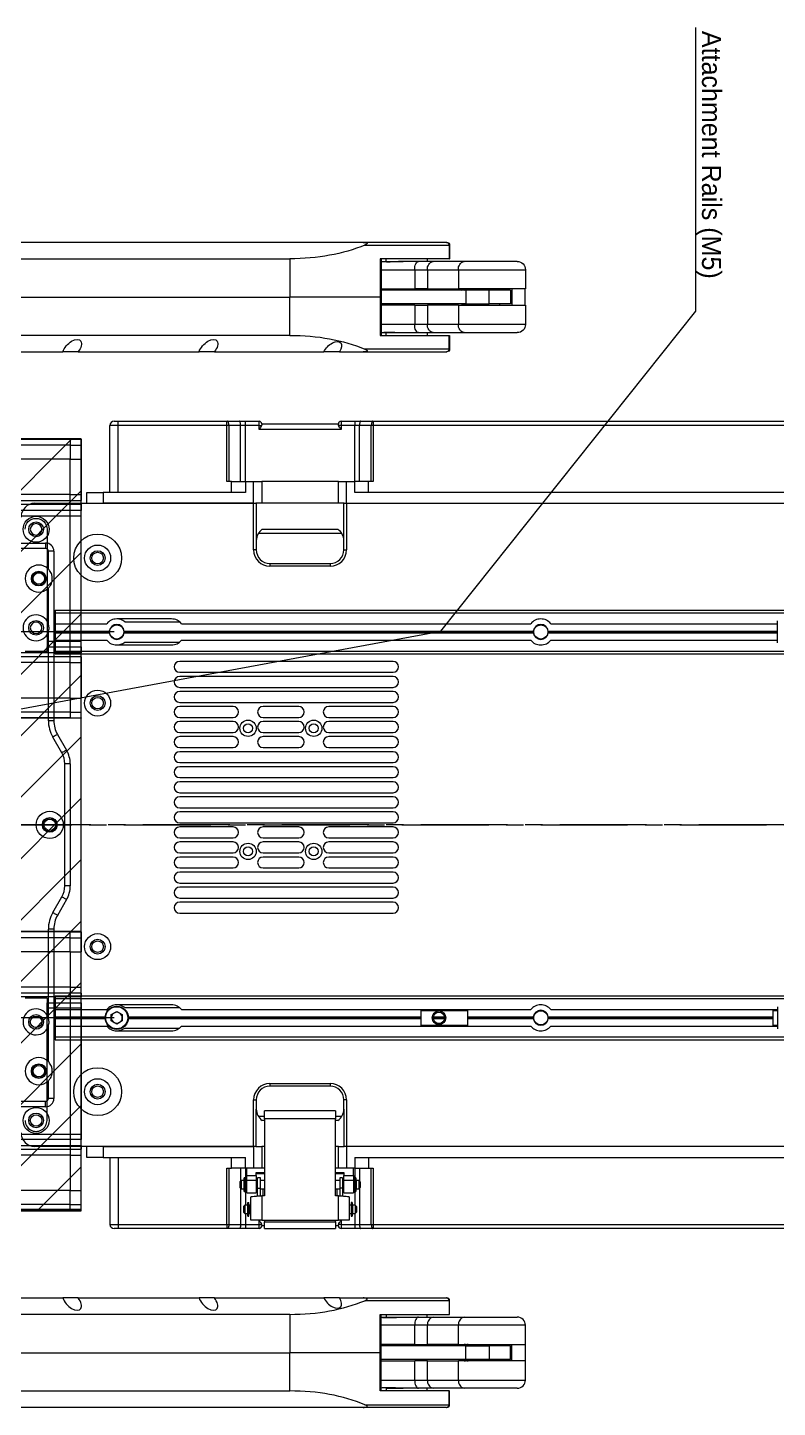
# Model space of a CAD drawing. Header units: millimetres. Extents: x 36 to 3196, y 27 to 5967.
# Drawn here: x 1161 to 1436, y 631 to 1135 of the extents above; entities that cross this region are included whole.
import ezdxf
from ezdxf import colors
from ezdxf.entities.mleader import LeaderData, LeaderLine
from ezdxf.math import Vec2, Vec3

# ---------------------------------------------------------------- set-up
doc = ezdxf.new("R2010")
doc.units = ezdxf.units.MM
doc.linetypes.add('CENTER', pattern=[50.8, 31.75, -6.35, 6.35, -6.35])
doc.layers.add('02_Center Line', color=1, linetype='CENTER')
doc.layers.add('08_Dimension.Annotation', color=2, linetype='Continuous')
doc.styles.add('Coavis T-3.2 Style', font='MS PGothic.ttf', dxfattribs={"height": 3.2})
doc.styles.add('Coavis T-7.0 Style', font='MS PGothic.ttf', dxfattribs={"height": 7})
doc.dimstyles.new('Coavis D-Style$0', dxfattribs={"dimtxt": 3.2, "dimasz": 3.2, "dimexe": 2, "dimexo": 1, "dimgap": 0.8, "dimtad": 1, "dimdec": 3, "dimzin": 1, "dimdsep": 46, "dimtxsty": 'Coavis T-3.2 Style', "dimcen": 0, "dimclrd": 253, "dimclre": 253, "dimclrt": 2, "dimadec": 1, "dimazin": 0, "dimtp": 0.1, "dimtm": 0.1, "dimtfac": 0.71, "dimtdec": 3, "dimtmove": 0, "dimatfit": 3, "dimfxl": 1, "dimlwd": -1, "dimlwe": -1, "dimarcsym": 1})

# ---------------------------------------------------------------- blocks, each defined once
blk = doc.blocks.new('A$C7d0f39f2')
at = {"color": 7, "linetype": 'Continuous', "lineweight": 25}
for p, q in [((209.1, 293.5), (206.1, 293.5)), ((206.1, 269), (206.1, 293.5)), ((207.6, 295), (209.1, 295)), ((209.1, 293.5), (209.1, 295)), ((209.1, 295), (248.87, 295)), ((209.1, 269), (209.1, 293.5)), ((248.87, 293.5), (209.1, 293.5)), ((248.87, 293.5), (248.87, 295)), ((248.87, 295), (249.04, 295)), ((248.87, 273), (248.87, 293.5)), ((249.55, 293.5), (248.87, 293.5)), ((249.04, 295), (253.38, 295)), ((249.55, 293.5), (249.55, 273)), ((253.89, 293.5), (249.55, 293.5)), ((253.38, 295), (255.6, 295)), ((253.89, 273), (253.89, 293.5)), ((255.6, 293.5), (253.89, 293.5)), ((255.6, 293.5), (255.6, 295)), ((255.6, 295), (260.6, 295)), ((255.6, 273), (255.6, 293.5)), ((260.6, 293.5), (255.6, 293.5)), ((260.6, 293.5), (260.6, 295)), ((260.6, 292), (260.6, 293.5)), ((260.6, 293.5), (261.55, 293.5)), ((261.6, 293.78), (261.55, 293.5)), ((261.6, 294), (261.6, 293.78)), ((261.6, 294), (289.6, 294)), ((289.6, 293.78), (289.6, 294)), ((289.65, 293.5), (289.6, 293.78)), ((290.6, 293.5), (289.65, 293.5)), ((290.6, 295), (290.6, 293.5)), ((290.6, 295), (295.6, 295)), ((290.6, 293.5), (290.6, 292)), ((295.6, 293.5), (290.6, 293.5)), ((295.6, 295), (295.6, 293.5)), ((295.6, 295), (297.82, 295)), ((295.6, 273), (295.6, 293.5)), ((297.31, 293.5), (295.6, 293.5)), ((297.31, 273), (297.31, 293.5)), ((301.65, 293.5), (297.31, 293.5)), ((297.82, 295), (302.16, 295)), ((301.65, 273), (301.65, 293.5)), ((302.33, 293.5), (301.65, 293.5)), ((302.16, 295), (302.33, 295)), ((302.33, 295), (452.87, 295)), ((302.33, 295), (302.33, 293.5)), ((302.33, 293.5), (302.33, 273)), ((452.87, 293.5), (302.33, 293.5)), ((290.6, 292), (260.6, 292)), ((250.6, 273), (248.87, 273)), ((250.6, 269), (250.6, 273)), ((250.6, 273), (255.6, 273)), ((255.6, 273), (255.6, 269)), ((255.6, 273), (258.6, 273)), ((258.6, 265), (258.6, 273)), ((258.6, 273), (261.6, 273)), ((261.6, 273), (261.6, 265)), ((289.6, 273), (261.6, 273)), ((289.6, 265), (289.6, 273)), ((289.6, 273), (292.6, 273)), ((292.6, 265), (292.6, 273)), ((292.6, 273), (295.6, 273)), ((295.6, 269), (295.6, 273)), ((300.6, 273), (295.6, 273)), ((300.6, 269), (300.6, 273)), ((302.33, 273), (300.6, 273)), ((197.6, 265), (197.6, 269)), ((197.6, 269), (203.6, 269)), ((203.6, 269), (203.6, 265)), ((255.6, 269), (203.6, 269)), ((459.6, 269), (295.6, 269)), ((178.6, 265), (258.6, 265)), ((258.6, 265), (203.6, 265)), ((258.6, 248), (258.6, 265)), ((258.6, 265), (259.48, 265)), ((261.6, 265), (259.48, 265)), ((259.6, 265), (259.6, 251.4)), ((289.6, 265), (261.6, 265)), ((291.72, 265), (289.6, 265)), ((291.6, 251.4), (291.6, 265)), ((291.72, 265), (292.6, 265)), ((292.6, 265), (292.6, 248)), ((292.6, 265), (462.6, 265)), ((290.87, 254), (260.33, 254)), ((261.74, 255.5), (289.46, 255.5)), ((167.6, 250.5), (182.6, 250.5)), ((182.6, 248.5), (168.47, 248.5)), ((182.6, 250.5), (182.6, 248.5)), ((183.6, 241), (183.6, 247.5)), ((185.6, 247.5), (183.6, 247.5)), ((185.6, 247.5), (185.6, 185.57)), ((259.6, 248), (258.6, 248)), ((259.6, 251.4), (259.6, 248)), ((291.6, 248), (291.6, 251.4)), ((291.6, 248), (292.6, 248)), ((264.6, 243), (264.6, 242)), ((264.6, 243), (286.6, 243)), ((286.6, 243), (286.6, 242)), ((286.6, 242), (264.6, 242)), ((183.6, 221.02), (183.6, 234)), ((186.1, 226), (186.1, 225)), ((186.1, 226), (569.1, 226)), ((186.1, 225), (569.1, 225)), ((186.1, 225), (186.1, 221)), ((228.6, 222.75), (208.6, 222.75)), ((450.1, 214), (450.1, 222)), ((183.6, 185.57), (183.6, 217.98)), ((186.1, 221), (204.92, 221)), ((186.1, 221), (186.1, 218.3)), ((186.1, 218.3), (205.87, 218.3)), ((186.1, 218.3), (186.1, 218)), ((186.1, 218), (205.85, 218)), ((186.1, 218), (186.1, 217.7)), ((186.1, 217.7), (205.87, 217.7)), ((186.1, 217.7), (186.1, 215)), ((211.33, 218.3), (360.87, 218.3)), ((211.33, 217.7), (360.87, 217.7)), ((211.35, 218), (360.85, 218)), ((211.52, 221.75), (231.52, 221.75)), ((232.28, 221), (359.92, 221)), ((366.33, 218.3), (450.1, 218.3)), ((366.33, 217.7), (450.1, 217.7)), ((366.35, 218), (450.1, 218)), ((367.28, 221), (450.1, 221)), ((186.1, 215), (186.1, 211)), ((186.1, 215), (204.92, 215)), ((208.6, 213.25), (228.6, 213.25)), ((211.52, 214.25), (231.52, 214.25)), ((232.28, 215), (359.92, 215)), ((367.28, 215), (450.1, 215)), ((186.1, 211), (186.1, 210)), ((186.1, 210), (460.1, 210)), ((309.6, 207.25), (231.6, 207.25)), ((231.6, 203.25), (309.6, 203.25)), ((309.6, 201.75), (231.6, 201.75)), ((231.6, 197.75), (309.6, 197.75)), ((309.6, 196.25), (231.6, 196.25)), ((231.6, 192.25), (309.6, 192.25)), ((251.1, 190.75), (231.6, 190.75)), ((231.6, 186.75), (251.1, 186.75)), ((275.1, 190.75), (262.1, 190.75)), ((262.1, 186.75), (275.1, 186.75)), ((309.6, 190.75), (286.1, 190.75)), ((286.1, 186.75), (309.6, 186.75)), ((185.6, 185.57), (183.6, 185.57)), ((251.1, 185.25), (231.6, 185.25)), ((275.1, 185.25), (262.1, 185.25)), ((309.6, 185.25), (286.1, 185.25)), ((188.53, 173.82), (185.21, 179.57)), ((186.94, 180.57), (190.26, 174.82)), ((231.6, 181.25), (251.1, 181.25)), ((251.1, 179.75), (231.6, 179.75)), ((262.1, 181.25), (275.1, 181.25)), ((275.1, 179.75), (262.1, 179.75)), ((286.1, 181.25), (309.6, 181.25)), ((309.6, 179.75), (286.1, 179.75)), ((231.6, 175.75), (251.1, 175.75)), ((309.6, 174.25), (231.6, 174.25)), ((262.1, 175.75), (275.1, 175.75)), ((286.1, 175.75), (309.6, 175.75)), ((189.6, 125.18), (189.6, 169.82)), ((191.6, 169.82), (189.6, 169.82)), ((191.6, 169.82), (191.6, 125.18)), ((231.6, 170.25), (309.6, 170.25)), ((309.6, 168.75), (231.6, 168.75)), ((231.6, 164.75), (309.6, 164.75)), ((309.6, 163.25), (231.6, 163.25)), ((231.6, 159.25), (309.6, 159.25)), ((309.6, 157.75), (231.6, 157.75)), ((231.6, 153.75), (309.6, 153.75)), ((309.6, 152.25), (231.6, 152.25)), ((231.6, 148.25), (309.6, 148.25)), ((251.1, 146.75), (231.6, 146.75)), ((275.1, 146.75), (262.1, 146.75)), ((309.6, 146.75), (286.1, 146.75)), ((231.6, 142.75), (251.1, 142.75)), ((251.1, 141.25), (231.6, 141.25)), ((262.1, 142.75), (275.1, 142.75)), ((275.1, 141.25), (262.1, 141.25)), ((286.1, 142.75), (309.6, 142.75)), ((309.6, 141.25), (286.1, 141.25)), ((231.6, 137.25), (251.1, 137.25)), ((262.1, 137.25), (275.1, 137.25)), ((286.1, 137.25), (309.6, 137.25)), ((251.1, 135.75), (231.6, 135.75)), ((231.6, 131.75), (251.1, 131.75)), ((275.1, 135.75), (262.1, 135.75)), ((262.1, 131.75), (275.1, 131.75)), ((309.6, 135.75), (286.1, 135.75)), ((286.1, 131.75), (309.6, 131.75)), ((309.6, 130.25), (231.6, 130.25)), ((231.6, 126.25), (309.6, 126.25)), ((185.21, 115.43), (188.53, 121.18)), ((191.6, 125.18), (189.6, 125.18)), ((309.6, 124.75), (231.6, 124.75)), ((190.26, 120.18), (186.94, 114.43)), ((231.6, 120.75), (309.6, 120.75)), ((309.6, 119.25), (231.6, 119.25)), ((231.6, 115.25), (309.6, 115.25)), ((183.6, 77.02), (183.6, 109.43)), ((185.6, 109.43), (183.6, 109.43)), ((185.6, 109.43), (185.6, 47.5)), ((186.1, 85), (186.1, 84)), ((186.1, 85), (460.1, 85)), ((186.1, 84), (186.1, 80)), ((228.6, 81.75), (208.6, 81.75)), ((211.52, 80.75), (231.52, 80.75)), ((450.1, 81), (450.1, 73)), ((186.1, 80), (204.92, 80)), ((186.1, 80), (186.1, 77.3)), ((186.1, 77.3), (204.36, 77.3)), ((186.1, 77.3), (186.1, 77)), ((186.1, 77), (204.35, 77)), ((186.1, 77), (186.1, 76.7)), ((186.1, 76.7), (204.36, 76.7)), ((186.1, 76.7), (186.1, 74)), ((206.6, 78.15), (208.6, 79.31)), ((206.6, 75.85), (206.6, 78.15)), ((208.6, 74.69), (206.6, 75.85)), ((208.6, 79.31), (210.6, 78.15)), ((210.6, 75.85), (208.6, 74.69)), ((210.6, 78.15), (210.6, 75.85)), ((212.84, 77.3), (319.89, 77.3)), ((212.84, 76.7), (319.89, 76.7)), ((212.85, 77), (319.89, 77)), ((232.28, 80), (359.92, 80)), ((319.89, 80), (319.89, 79.9)), ((319.89, 79.7), (319.89, 79.9)), ((319.89, 79.9), (336.89, 79.9)), ((319.89, 74.3), (319.89, 79.7)), ((319.89, 79.7), (336.89, 79.7)), ((324.33, 77), (328.46, 77)), ((324.35, 77.3), (328.44, 77.3)), ((324.35, 76.7), (328.44, 76.7)), ((336.89, 80), (336.89, 79.9)), ((336.89, 79.7), (336.89, 79.9)), ((336.89, 74.3), (336.89, 79.7)), ((336.89, 77.3), (360.87, 77.3)), ((336.89, 77), (360.85, 77)), ((336.89, 76.7), (360.87, 76.7)), ((366.33, 77.3), (448.6, 77.3)), ((366.33, 76.7), (448.6, 76.7)), ((366.35, 77), (448.6, 77)), ((367.28, 80), (450.1, 80)), ((448.6, 80), (448.6, 79.9)), ((448.6, 79.7), (448.6, 79.9)), ((448.6, 79.9), (450.1, 79.9)), ((448.6, 74.3), (448.6, 79.7)), ((183.6, 61), (183.6, 73.98)), ((186.1, 74), (186.1, 70)), ((186.1, 74), (204.92, 74)), ((208.6, 72.25), (228.6, 72.25)), ((211.52, 73.25), (231.52, 73.25)), ((232.28, 74), (359.92, 74)), ((319.89, 74.3), (336.89, 74.3)), ((319.89, 74.1), (319.89, 74.3)), ((319.89, 74.1), (336.89, 74.1)), ((319.89, 74.1), (319.89, 74)), ((336.89, 74.1), (336.89, 74.3)), ((336.89, 74.1), (336.89, 74)), ((367.28, 74), (450.1, 74)), ((448.6, 74.1), (448.6, 74.3)), ((448.6, 74.1), (450.1, 74.1)), ((448.6, 74.1), (448.6, 74)), ((186.1, 70), (186.1, 69)), ((186.1, 70), (569.1, 70)), ((186.1, 69), (569.1, 69)), ((183.6, 47.5), (183.6, 54)), ((264.6, 53), (286.6, 53)), ((264.6, 53), (264.6, 52)), ((286.6, 52), (264.6, 52)), ((286.6, 53), (286.6, 52)), ((168.47, 46.5), (182.6, 46.5)), ((182.6, 44.5), (182.6, 46.5)), ((185.6, 47.5), (183.6, 47.5)), ((258.6, 30), (258.6, 47)), ((258.6, 47), (259.6, 47)), ((259.6, 47), (259.6, 43.6)), ((291.6, 43.6), (291.6, 47)), ((292.6, 47), (291.6, 47)), ((292.6, 47), (292.6, 30)), ((182.6, 44.5), (167.6, 44.5)), ((259.6, 30), (259.6, 43.6)), ((260.33, 41), (262.6, 41)), ((288.6, 43.06), (262.6, 43.06)), ((262.6, 40.06), (262.6, 43.06)), ((288.6, 43.06), (288.6, 40.06)), ((288.6, 41), (290.87, 41)), ((291.6, 43.6), (291.6, 30)), ((288.6, 40.06), (262.6, 40.06)), ((262.6, 40.06), (262.6, 12)), ((288.6, 12), (288.6, 40.06)), ((258.6, 30), (178.6, 30)), ((197.6, 26), (197.6, 30)), ((203.6, 26), (197.6, 26)), ((203.6, 30), (203.6, 26)), ((203.6, 30), (258.6, 30)), ((203.6, 26), (255.6, 26)), ((206.1, 26), (206.1, 1.5)), ((209.1, 26), (209.1, 1.5)), ((250.6, 22), (250.6, 26)), ((255.6, 22), (255.6, 26)), ((259.48, 30), (258.6, 30)), ((258.6, 30), (258.6, 22)), ((259.48, 30), (261.6, 30)), ((262.6, 30), (261.6, 30)), ((261.6, 30), (261.6, 22)), ((289.6, 30), (288.6, 30)), ((289.6, 22), (289.6, 30)), ((289.6, 30), (291.72, 30)), ((292.6, 30), (291.72, 30)), ((462.6, 30), (292.6, 30)), ((292.6, 30), (292.6, 22)), ((295.6, 26), (459.6, 26)), ((295.6, 26), (295.6, 22)), ((300.6, 26), (300.6, 22)), ((248.87, 1.5), (248.87, 22)), ((248.87, 22), (250.6, 22)), ((249.55, 22), (249.55, 1.5)), ((255.6, 22), (250.6, 22)), ((258.6, 22), (255.6, 22)), ((256.1, 19.32), (256.1, 22)), ((261.6, 22), (258.6, 22)), ((259.6, 19.32), (259.6, 20.5)), ((262.6, 22), (261.6, 22)), ((289.6, 22), (288.6, 22)), ((292.6, 22), (289.6, 22)), ((291.6, 20.5), (291.6, 19.32)), ((295.6, 22), (292.6, 22)), ((295.1, 19.32), (295.1, 22)), ((295.6, 22), (300.6, 22)), ((300.6, 22), (302.33, 22)), ((301.65, 1.5), (301.65, 22)), ((302.33, 22), (302.33, 1.5)), ((254.1, 17.5), (253.6, 17)), ((253.6, 17), (253.6, 15)), ((255.1, 17.5), (254.1, 17.5)), ((254.1, 17.5), (254.1, 14.7)), ((255.1, 17.5), (255.1, 14.7)), ((255.15, 17), (255.1, 17)), ((255.55, 18.5), (255.15, 18.5)), ((255.15, 13.5), (255.15, 18.5)), ((255.55, 13.5), (255.55, 18.5)), ((255.6, 17), (255.55, 17)), ((256.1, 17.5), (255.6, 17.5)), ((255.6, 17.5), (255.6, 14.5)), ((256.1, 19.32), (259.6, 19.32)), ((256.1, 17.66), (256.1, 19.32)), ((256.1, 17.66), (259.6, 17.66)), ((256.1, 13), (256.1, 17.66)), ((262.6, 20), (259.6, 20)), ((259.6, 19.32), (259.6, 17.66)), ((259.6, 17.66), (259.6, 13)), ((260.1, 17.5), (259.6, 17.5)), ((261.1, 18.5), (260.1, 18.5)), ((260.1, 14.74), (260.1, 18.5)), ((261.1, 14.74), (261.1, 18.5)), ((262.6, 17.5), (261.1, 17.5)), ((291.6, 20), (288.6, 20)), ((290.1, 17.5), (288.6, 17.5)), ((291.1, 18.5), (290.1, 18.5)), ((290.1, 18.5), (290.1, 14.74)), ((291.1, 18.5), (291.1, 14.74)), ((291.6, 17.5), (291.1, 17.5)), ((291.6, 19.32), (295.1, 19.32)), ((291.6, 17.66), (291.6, 19.32)), ((291.6, 17.66), (295.1, 17.66)), ((291.6, 13), (291.6, 17.66)), ((295.1, 19.32), (295.1, 17.66)), ((295.1, 17.66), (295.1, 13)), ((295.6, 17.5), (295.1, 17.5)), ((295.6, 17.5), (295.6, 14.7)), ((295.65, 17), (295.6, 17)), ((296.05, 18.5), (295.65, 18.5)), ((295.65, 18.5), (295.65, 13.5)), ((296.05, 18.5), (296.05, 13.5)), ((296.1, 17), (296.05, 17)), ((297.1, 17.5), (296.1, 17.5)), ((296.1, 17.5), (296.1, 14.5)), ((297.6, 17), (297.1, 17.5)), ((297.1, 17.5), (297.1, 14.7)), ((297.6, 17), (297.6, 15.14)), ((297.6, 15.14), (297.6, 15)), ((253.6, 15), (254.1, 14.5)), ((254.1, 14.7), (254.1, 14.5)), ((254.1, 14.5), (255.1, 14.5)), ((255.1, 15), (255.15, 15)), ((255.1, 14.7), (255.1, 14.5)), ((255.15, 13.5), (255.55, 13.5)), ((255.55, 15), (255.6, 15)), ((255.6, 14.5), (256.1, 14.5)), ((256.1, 13), (259.6, 13)), ((257.6, 3), (257.6, 11.55)), ((259.6, 14.5), (260.1, 14.5)), ((260.1, 14.74), (261.1, 14.74)), ((260.1, 11.93), (260.1, 14.74)), ((261.1, 12.01), (261.1, 14.74)), ((261.1, 14.5), (262.6, 14.5)), ((261.6, 12), (261.6, 3)), ((262.6, 12), (261.6, 12)), ((288.6, 14.5), (290.1, 14.5)), ((289.6, 12), (288.6, 12)), ((289.6, 3), (289.6, 12)), ((291.1, 14.74), (290.1, 14.74)), ((290.1, 14.74), (290.1, 12)), ((291.1, 14.74), (291.1, 11.92)), ((291.1, 14.5), (291.6, 14.5)), ((291.6, 13), (295.1, 13)), ((293.6, 11.55), (293.6, 3)), ((295.1, 14.5), (295.6, 14.5)), ((295.6, 15), (295.65, 15)), ((295.6, 14.7), (295.6, 14.5)), ((295.65, 13.5), (296.05, 13.5)), ((296.05, 15), (296.1, 15)), ((296.1, 14.5), (297.1, 14.5)), ((297.1, 14.5), (297.6, 15)), ((297.1, 14.7), (297.1, 14.5)), ((255.45, 8.5), (254.95, 8)), ((254.95, 8), (254.95, 6.5)), ((254.95, 6.5), (254.95, 6)), ((254.95, 6), (255.45, 5.5)), ((256.45, 8.5), (255.45, 8.5)), ((255.45, 8.5), (255.45, 5.5)), ((255.45, 5.5), (256.45, 5.5)), ((256.45, 8.5), (256.45, 5.5)), ((256.5, 8), (256.45, 8)), ((256.45, 6), (256.5, 6)), ((256.5, 9.5), (256.9, 9.5)), ((256.5, 8.16), (256.5, 9.5)), ((256.5, 8.16), (256.9, 8.16)), ((256.5, 4.5), (256.5, 8.16)), ((256.9, 8.16), (256.9, 9.5)), ((256.9, 4.5), (256.9, 8.16)), ((256.95, 8), (256.9, 8)), ((256.9, 6), (256.95, 6)), ((257.6, 8.5), (256.95, 8.5)), ((256.95, 8.5), (256.95, 6.25)), ((256.95, 6.25), (256.95, 5.5)), ((256.95, 5.5), (257.6, 5.5)), ((294.25, 8.5), (293.6, 8.5)), ((293.6, 5.5), (294.25, 5.5)), ((294.25, 8.5), (294.25, 5.5)), ((294.3, 8), (294.25, 8)), ((294.25, 6), (294.3, 6)), ((294.7, 9.5), (294.3, 9.5)), ((294.3, 9.5), (294.3, 8.16)), ((294.7, 8.16), (294.3, 8.16)), ((294.3, 8.16), (294.3, 4.5)), ((294.7, 9.5), (294.7, 8.16)), ((294.7, 8.16), (294.7, 4.5)), ((294.75, 8), (294.7, 8)), ((294.7, 6), (294.75, 6)), ((295.75, 8.5), (294.75, 8.5)), ((294.75, 8.5), (294.75, 6.25)), ((294.75, 6.25), (294.75, 5.5)), ((294.75, 5.5), (295.75, 5.5)), ((296.25, 8), (295.75, 8.5)), ((295.75, 8.5), (295.75, 5.5)), ((295.75, 5.5), (296.25, 6)), ((296.25, 8), (296.25, 6)), ((206.1, 1.5), (209.1, 1.5)), ((209.1, 0), (207.6, 0)), ((209.1, 1.5), (209.1, 0)), ((209.1, 1.5), (248.87, 1.5)), ((248.87, 0), (209.1, 0)), ((248.87, 1.5), (249.55, 1.5)), ((248.87, 1.5), (248.87, 0)), ((249.04, 0), (248.87, 0)), ((253.38, 0), (249.04, 0)), ((249.55, 1.5), (253.89, 1.5)), ((255.6, 0), (253.38, 0)), ((253.89, 1.5), (255.6, 1.5)), ((255.6, 1.5), (255.6, 0)), ((255.6, 1.5), (260.6, 1.5)), ((260.6, 0), (255.6, 0)), ((256.5, 4.5), (256.9, 4.5)), ((261.6, 3), (257.6, 3)), ((260.6, 1.5), (260.6, 3)), ((260.6, 0), (260.6, 1.5)), ((260.6, 1.5), (261.55, 1.5)), ((261.55, 1.5), (261.6, 1.22)), ((261.6, 3), (289.6, 3)), ((261.6, 1.22), (261.6, 1)), ((262.6, 1), (261.6, 1)), ((262.6, 3), (262.6, 2.5)), ((262.6, 2.5), (288.6, 2.5)), ((262.6, 0), (262.6, 2.5)), ((262.6, 0), (288.6, 0)), ((288.6, 2.5), (288.6, 3)), ((288.6, 2.5), (288.6, 0)), ((289.6, 1), (288.6, 1)), ((293.6, 3), (289.6, 3)), ((289.6, 1.22), (289.65, 1.5)), ((289.6, 1), (289.6, 1.22)), ((290.6, 1.5), (289.65, 1.5)), ((290.6, 3), (290.6, 1.5)), ((290.6, 1.5), (295.6, 1.5)), ((290.6, 1.5), (290.6, 0)), ((295.6, 0), (290.6, 0)), ((294.3, 4.5), (294.7, 4.5)), ((295.6, 1.5), (297.31, 1.5)), ((295.6, 1.5), (295.6, 0)), ((297.82, 0), (295.6, 0)), ((297.31, 1.5), (301.65, 1.5)), ((302.16, 0), (297.82, 0)), ((301.65, 1.5), (302.33, 1.5)), ((302.33, 0), (302.16, 0)), ((302.33, 1.5), (452.87, 1.5)), ((302.33, 1.5), (302.33, 0)), ((452.87, 0), (302.33, 0))]:
    blk.add_line(p, q, dxfattribs=at)
at = {"color": 1, "linetype": 'Continuous', "lineweight": 25}
for p, q in [((186.1, 211), (460.1, 211)), ((186.1, 84), (460.1, 84)), ((448.6, 79.7), (450.1, 79.7)), ((448.6, 74.3), (450.1, 74.3)), ((262.6, 39.5), (261.74, 39.5)), ((289.46, 39.5), (288.6, 39.5)), ((253.89, 22), (253.89, 17.29)), ((255.6, 22), (255.6, 17.5)), ((259.6, 20.5), (262.6, 20.5)), ((288.6, 20.5), (291.6, 20.5)), ((295.6, 22), (295.6, 17.5)), ((297.31, 22), (297.31, 17.29)), ((253.89, 14.71), (253.89, 1.5)), ((255.6, 14.5), (255.6, 8.5)), ((262.1, 12), (262.1, 14.5)), ((289.1, 14.5), (289.1, 12)), ((295.6, 14.5), (295.6, 8.5)), ((297.31, 14.71), (297.31, 1.5)), ((255.6, 5.5), (255.6, 1.5)), ((295.6, 5.5), (295.6, 1.5))]:
    blk.add_line(p, q, dxfattribs=at)
at = {"color": 7, "linetype": 'Continuous', "lineweight": 25, "flags": 128}
for points in [[(249.55, 293.5), (249.54, 293.79), (249.52, 294.07), (249.47, 294.33), (249.4, 294.56), (249.33, 294.75), (249.24, 294.89), (249.14, 294.97), (249.04, 295)], [(253.89, 293.5), (253.88, 293.79), (253.85, 294.07), (253.8, 294.33), (253.74, 294.56), (253.66, 294.75), (253.57, 294.89), (253.48, 294.97), (253.38, 295)], [(297.82, 295), (297.72, 294.97), (297.63, 294.89), (297.54, 294.75), (297.46, 294.56), (297.4, 294.33), (297.35, 294.07), (297.32, 293.79), (297.31, 293.5)], [(302.16, 295), (302.06, 294.97), (301.96, 294.89), (301.87, 294.75), (301.8, 294.56), (301.73, 294.33), (301.68, 294.07), (301.66, 293.79), (301.65, 293.5)], [(186.94, 180.57), (186.91, 180.55), (186.81, 180.5), (186.65, 180.4), (186.43, 180.28), (186.17, 180.13), (185.87, 179.95), (185.55, 179.77), (185.21, 179.57)], [(190.26, 174.82), (190.23, 174.8), (190.13, 174.74), (189.97, 174.65), (189.75, 174.53), (189.49, 174.38), (189.19, 174.2), (188.87, 174.02), (188.53, 173.82)], [(190.26, 120.18), (190.23, 120.2), (190.13, 120.26), (189.97, 120.35), (189.75, 120.47), (189.49, 120.62), (189.19, 120.8), (188.87, 120.98), (188.53, 121.18)], [(186.94, 114.43), (186.91, 114.45), (186.81, 114.5), (186.65, 114.6), (186.43, 114.72), (186.17, 114.87), (185.87, 115.05), (185.55, 115.23), (185.21, 115.43)], [(249.55, 1.5), (249.54, 1.21), (249.52, 0.93), (249.47, 0.67), (249.4, 0.44), (249.33, 0.25), (249.24, 0.11), (249.14, 0.03), (249.04, 0)], [(253.89, 1.5), (253.88, 1.21), (253.85, 0.93), (253.8, 0.67), (253.74, 0.44), (253.66, 0.25), (253.57, 0.11), (253.48, 0.03), (253.38, 0)], [(297.31, 1.5), (297.32, 1.21), (297.35, 0.93), (297.4, 0.67), (297.46, 0.44), (297.54, 0.25), (297.63, 0.11), (297.72, 0.03), (297.82, 0)], [(301.65, 1.5), (301.66, 1.21), (301.68, 0.93), (301.73, 0.67), (301.8, 0.44), (301.87, 0.25), (301.96, 0.11), (302.06, 0.03), (302.16, 0)]]:
    blk.add_lwpolyline(points, dxfattribs=at)
at = {"color": 7, "linetype": 'Continuous', "lineweight": 25}
for centre, radius in [((179.1, 255.5), 4.75), ((179.1, 255.5), 2.7), ((201.6, 245), 8.75), ((201.6, 245), 4.75), ((201.6, 245), 2.7), ((201.6, 245), 2.1), ((180.1, 237.5), 2.7), ((180.1, 237.5), 2.52), ((180.1, 237.5), 2.1), ((179.1, 219.5), 2.7), ((208.6, 218), 2.6), ((363.6, 218), 2.6), ((201.6, 192), 4.75), ((201.6, 192), 2.7), ((201.6, 192), 2.1), ((256.6, 182.8), 3), ((256.6, 182.8), 1.65), ((280.6, 182.8), 3), ((280.6, 182.8), 1.65), ((184.1, 147.5), 4.95), ((184.1, 147.5), 2.7), ((184.1, 147.5), 2.53), ((184.1, 147.5), 2.1), ((256.6, 137.8), 3), ((256.6, 137.8), 1.65), ((280.6, 137.8), 3), ((280.6, 137.8), 1.65), ((201.6, 103), 4.75), ((201.6, 103), 2.7), ((201.6, 103), 2.1), ((208.6, 77), 4.25), ((208.6, 77), 4.05), ((179.1, 75.5), 2.7), ((326.39, 77), 2.5), ((326.39, 77), 2.07), ((363.6, 77), 2.6), ((180.1, 57.5), 2.7), ((180.1, 57.5), 2.53), ((180.1, 57.5), 2.1), ((201.6, 50), 8.75), ((201.6, 50), 4.75), ((201.6, 50), 2.7), ((201.6, 50), 2.1), ((179.1, 39.5), 4.75), ((179.1, 39.5), 2.7)]:
    blk.add_circle(centre, radius, dxfattribs=at)
for centre, radius, start, end in [((207.6, 293.5), 1.5, 90, 180), ((260.6, 294), 1, 0, 90), ((290.6, 294), 1, 90, 180), ((178.6, 260), 5, 90, 180), ((264.6, 251.4), 5, 124.9152, 180), ((286.6, 251.4), 5, 0, 55.0848), ((182.6, 247.5), 3, 0, 90), ((182.6, 247.5), 1, 0, 90), ((264.6, 248), 6, 180, 270), ((264.6, 248), 5, 180, 270), ((286.6, 248), 6, 270, 0), ((286.6, 248), 5, 270, 0), ((180.1, 237.5), 4.95, 45.0029, 314.9971), ((179.1, 219.5), 4.75, 18.6717, 341.3283), ((208.6, 218), 4.75, 90, 140.8333), ((208.6, 218), 4.75, 52.1364, 90), ((228.6, 218), 4.75, 39.1667, 90), ((363.6, 218), 4.75, 39.1667, 140.8333), ((208.6, 218), 2.75, 173.7371, 180), ((208.6, 218), 2.75, 180, 186.2629), ((208.6, 218), 2.75, 6.2629, 173.7371), ((208.6, 218), 2.75, 186.2629, 353.7371), ((208.6, 218), 2.75, 0, 6.2629), ((208.6, 218), 2.75, 353.7371, 0), ((363.6, 218), 2.75, 173.7371, 180), ((363.6, 218), 2.75, 180, 186.2629), ((363.6, 218), 2.75, 6.2629, 173.7371), ((363.6, 218), 2.75, 186.2629, 353.7371), ((363.6, 218), 2.75, 0, 6.2629), ((363.6, 218), 2.75, 353.7371, 0), ((208.6, 218), 4.75, 219.1667, 270), ((208.6, 218), 4.75, 270, 307.8636), ((228.6, 218), 4.75, 270, 320.8333), ((363.6, 218), 4.75, 219.1667, 320.8333), ((231.6, 205.25), 2, 90, 270), ((309.6, 205.25), 2, 270, 90), ((231.6, 199.75), 2, 90, 270), ((309.6, 199.75), 2, 270, 90), ((231.6, 194.25), 2, 90, 270), ((309.6, 194.25), 2, 270, 90), ((231.6, 188.75), 2, 90, 270), ((251.1, 188.75), 2, 0, 90), ((251.1, 188.75), 2, 270, 0), ((262.1, 188.75), 2, 90, 180), ((262.1, 188.75), 2, 180, 270), ((275.1, 188.75), 2, 0, 90), ((275.1, 188.75), 2, 270, 0), ((286.1, 188.75), 2, 90, 180), ((286.1, 188.75), 2, 180, 270), ((309.6, 188.75), 2, 270, 90), ((195.6, 185.57), 12, 180, 210), ((195.6, 185.57), 10, 180, 210), ((231.6, 183.25), 2, 90, 270), ((251.1, 183.25), 2, 0, 90), ((251.1, 183.25), 2, 270, 0), ((262.1, 183.25), 2, 90, 180), ((262.1, 183.25), 2, 180, 270), ((275.1, 183.25), 2, 0, 90), ((275.1, 183.25), 2, 270, 0), ((286.1, 183.25), 2, 90, 180), ((286.1, 183.25), 2, 180, 270), ((309.6, 183.25), 2, 270, 90), ((231.6, 177.75), 2, 90, 270), ((251.1, 177.75), 2, 0, 90), ((251.1, 177.75), 2, 270, 0), ((262.1, 177.75), 2, 90, 180), ((262.1, 177.75), 2, 180, 270), ((275.1, 177.75), 2, 0, 90), ((275.1, 177.75), 2, 270, 0), ((286.1, 177.75), 2, 90, 180), ((286.1, 177.75), 2, 180, 270), ((309.6, 177.75), 2, 270, 90), ((181.6, 169.82), 8, 0, 30), ((181.6, 169.82), 10, 0, 30), ((231.6, 172.25), 2, 90, 270), ((309.6, 172.25), 2, 270, 90), ((231.6, 166.75), 2, 90, 270), ((309.6, 166.75), 2, 270, 90), ((231.6, 161.25), 2, 90, 270), ((309.6, 161.25), 2, 270, 90), ((231.6, 155.75), 2, 90, 270), ((309.6, 155.75), 2, 270, 90), ((231.6, 150.25), 2, 90, 270), ((309.6, 150.25), 2, 270, 90), ((231.6, 144.75), 2, 90, 270), ((251.1, 144.75), 2, 0, 90), ((262.1, 144.75), 2, 90, 180), ((275.1, 144.75), 2, 0, 90), ((286.1, 144.75), 2, 90, 180), ((309.6, 144.75), 2, 270, 90), ((231.6, 139.25), 2, 90, 270), ((251.1, 144.75), 2, 270, 0), ((251.1, 139.25), 2, 0, 90), ((262.1, 144.75), 2, 180, 270), ((262.1, 139.25), 2, 90, 180), ((275.1, 144.75), 2, 270, 0), ((275.1, 139.25), 2, 0, 90), ((286.1, 144.75), 2, 180, 270), ((286.1, 139.25), 2, 90, 180), ((309.6, 139.25), 2, 270, 90), ((251.1, 139.25), 2, 270, 0), ((262.1, 139.25), 2, 180, 270), ((275.1, 139.25), 2, 270, 0), ((286.1, 139.25), 2, 180, 270), ((231.6, 133.75), 2, 90, 270), ((251.1, 133.75), 2, 0, 90), ((251.1, 133.75), 2, 270, 0), ((262.1, 133.75), 2, 90, 180), ((262.1, 133.75), 2, 180, 270), ((275.1, 133.75), 2, 0, 90), ((275.1, 133.75), 2, 270, 0), ((286.1, 133.75), 2, 90, 180), ((286.1, 133.75), 2, 180, 270), ((309.6, 133.75), 2, 270, 90), ((231.6, 128.25), 2, 90, 270), ((309.6, 128.25), 2, 270, 90), ((181.6, 125.18), 8, 330, 0), ((181.6, 125.18), 10, 330, 0), ((231.6, 122.75), 2, 90, 270), ((309.6, 122.75), 2, 270, 90), ((231.6, 117.25), 2, 90, 270), ((309.6, 117.25), 2, 270, 90), ((195.6, 109.43), 12, 150, 180), ((195.6, 109.43), 10, 150, 180), ((208.6, 77), 4.75, 90, 140.8333), ((208.6, 77), 4.75, 52.1364, 90), ((228.6, 77), 4.75, 39.1667, 90), ((363.6, 77), 4.75, 39.1667, 140.8333), ((179.1, 75.5), 4.75, 18.6717, 341.3283), ((208.6, 77), 2, 120, 180), ((208.6, 77), 2, 180, 240), ((208.6, 77), 2, 60, 120), ((208.6, 77), 2, 0, 60), ((208.6, 77), 2, 300, 0), ((363.6, 77), 2.75, 173.7371, 180), ((363.6, 77), 2.75, 180, 186.2629), ((363.6, 77), 2.75, 6.2629, 173.7371), ((363.6, 77), 2.75, 186.2629, 353.7371), ((363.6, 77), 2.75, 0, 6.2629), ((363.6, 77), 2.75, 353.7371, 0), ((208.6, 77), 4.75, 219.1667, 270), ((208.6, 77), 2, 240, 300), ((208.6, 77), 4.75, 270, 307.8636), ((228.6, 77), 4.75, 270, 320.8333), ((363.6, 77), 4.75, 219.1667, 320.8333), ((180.1, 57.5), 4.95, 45.0029, 314.9971), ((264.6, 47), 6, 90, 180), ((264.6, 47), 5, 90, 180), ((286.6, 47), 6, 0, 90), ((286.6, 47), 5, 0, 90), ((182.6, 47.5), 1, 270, 0), ((182.6, 47.5), 3, 270, 0), ((264.6, 43.6), 5, 180, 235.0848), ((286.6, 43.6), 5, 304.9152, 0), ((178.6, 35), 5, 180, 270), ((207.6, 1.5), 1.5, 180, 270), ((260.6, 1), 1, 270, 0), ((290.6, 1), 1, 180, 270)]:
    blk.add_arc(centre, radius, start, end, dxfattribs=at)
for points, knots in [([(261.55, 293.5), (261.49, 293.38), (261.36, 293.09), (261, 292.57), (260.73, 292.18), (260.6, 292), (260.6, 292)], [0, 0, 0, 0, 0.26006, 0.65941, 0.995398, 1, 1, 1, 1]), ([(290.6, 292), (290.6, 292), (290.47, 292.18), (290.2, 292.57), (289.84, 293.09), (289.71, 293.38), (289.65, 293.5)], [0, 0, 0, 0, 0.004593, 0.340583, 0.739944, 1, 1, 1, 1]), ([(183.6, 234), (183.87, 234.32), (184.52, 235.07), (184.99, 236.37), (185.09, 237.78), (184.84, 239.14), (184.31, 240.22), (183.76, 240.82), (183.6, 241)], [0, 0, 0, 0, 0.158807, 0.378897, 0.534781, 0.690515, 0.907956, 1, 1, 1, 1]), ([(183.6, 217.98), (183.73, 218.5), (183.97, 219.52), (183.72, 220.53), (183.6, 221.02)], [0, 0, 0, 0, 0.515819, 1, 1, 1, 1]), ([(183.6, 73.98), (183.73, 74.5), (183.97, 75.52), (183.72, 76.53), (183.6, 77.02)], [0, 0, 0, 0, 0.515819, 1, 1, 1, 1]), ([(183.6, 54), (183.87, 54.32), (184.52, 55.07), (184.99, 56.37), (185.09, 57.78), (184.84, 59.14), (184.31, 60.22), (183.76, 60.82), (183.6, 61)], [0, 0, 0, 0, 0.158807, 0.378898, 0.534782, 0.690516, 0.907956, 1, 1, 1, 1]), ([(257.6, 11.55), (257.66, 11.59), (257.78, 11.66), (258.71, 11.77), (260.03, 11.89), (261.08, 11.96), (261.6, 12)], [0, 0, 0, 0, 0.249999, 0.499998, 0.75, 1, 1, 1, 1]), ([(289.6, 12), (290.12, 11.96), (291.17, 11.89), (292.49, 11.77), (293.42, 11.66), (293.54, 11.59), (293.6, 11.55)], [0, 0, 0, 0, 0.25, 0.499999, 0.75, 1, 1, 1, 1]), ([(260.6, 3), (260.6, 3), (260.73, 2.82), (261, 2.43), (261.36, 1.91), (261.49, 1.62), (261.55, 1.5)], [0, 0, 0, 0, 0.004602, 0.34059, 0.73994, 1, 1, 1, 1]), ([(289.65, 1.5), (289.71, 1.62), (289.84, 1.91), (290.2, 2.43), (290.47, 2.82), (290.6, 3), (290.6, 3)], [0, 0, 0, 0, 0.260056, 0.659417, 0.995407, 1, 1, 1, 1])]:
    blk.add_open_spline(points, degree=3, knots=knots, dxfattribs=at)
at = {"layer": '02_Center Line'}
blk.add_line((8, 147.5), (747.2, 147.5), dxfattribs=at)
blk = doc.blocks.new('A$C3ffae23e')
at = {"color": 8, "linetype": 'Continuous', "lineweight": 25}
for p, q in [((150.87, 350), (143.87, 350)), ((143.87, 350), (143.87, 325.52)), ((150.87, 325.52), (150.87, 350)), ((150.87, 349.91), (156.87, 349.91)), ((163.87, 350), (156.87, 350)), ((156.87, 350), (156.87, 325.52)), ((163.87, 325.52), (163.87, 350)), ((140.87, 327.58), (140.87, 347)), ((156.87, 344.96), (150.87, 344.96)), ((156.37, 344.5), (151.37, 344.5)), ((151.37, 344.5), (151.37, 336.68)), ((156.37, 344.5), (156.37, 336.68)), ((166.87, 347), (166.87, 327.58)), ((151.37, 340.5), (150.87, 340.5)), ((156.87, 340.5), (156.37, 340.5)), ((151.37, 336.68), (156.37, 336.68)), ((151.37, 328.17), (151.37, 336.68)), ((156.37, 336.68), (156.37, 328.17)), ((150.87, 330.5), (151.37, 330.5)), ((156.37, 328.17), (151.37, 328.17)), ((151.37, 328.17), (151.37, 297.29)), ((156.37, 330.5), (156.87, 330.5)), ((156.37, 328.17), (156.37, 297.29)), ((140.87, 316.27), (140.87, 327.58)), ((150.87, 325.52), (143.87, 325.52)), ((143.87, 325.52), (143.87, 314.21)), ((150.87, 325.52), (150.87, 314.21)), ((163.87, 325.52), (156.87, 325.52)), ((156.87, 314.21), (156.87, 325.52)), ((163.87, 314.21), (163.87, 325.52)), ((166.87, 327.58), (166.87, 316.27)), ((133.87, 321.09), (133.87, 321.28)), ((133.87, 290.64), (133.87, 321.09)), ((139.87, 322.28), (134.87, 322.28)), ((134.87, 322.28), (134.87, 322.08)), ((134.87, 322.08), (134.87, 291.31)), ((134.87, 322.08), (139.87, 322.08)), ((139.87, 322.08), (139.87, 322.28)), ((139.87, 296.89), (139.87, 322.08)), ((172.87, 322.28), (167.87, 322.28)), ((167.87, 322.08), (167.87, 322.28)), ((172.87, 322.08), (167.87, 322.08)), ((167.87, 322.08), (167.87, 296.89)), ((172.87, 322.08), (172.87, 322.28)), ((172.87, 291.31), (172.87, 322.08)), ((173.87, 321.09), (173.87, 321.28)), ((173.87, 321.09), (173.87, 290.64)), ((140.87, 314.04), (139.87, 314.04)), ((140.87, 310.86), (140.87, 316.27)), ((150.87, 314.21), (143.87, 314.21)), ((143.87, 314.21), (143.87, 309.5)), ((150.87, 309.5), (150.87, 314.21)), ((163.87, 314.21), (156.87, 314.21)), ((156.87, 314.21), (156.87, 309.5)), ((163.87, 309.5), (163.87, 314.21)), ((166.87, 316.27), (166.87, 310.86)), ((167.87, 314.04), (166.87, 314.04)), ((140.87, 305.26), (140.87, 310.86)), ((150.87, 309.5), (143.87, 309.5)), ((143.87, 309.5), (143.87, 297.29)), ((150.87, 309.5), (150.87, 297.29)), ((163.87, 309.5), (156.87, 309.5)), ((156.87, 297.29), (156.87, 309.5)), ((163.87, 297.29), (163.87, 309.5)), ((166.87, 310.86), (166.87, 305.26)), ((140.87, 297.29), (140.87, 305.24)), ((166.87, 299.04), (166.87, 305.26)), ((139.87, 299.04), (140.87, 299.04)), ((166.69, 300.54), (166.87, 300.54)), ((166.87, 299.04), (167.87, 299.04)), ((153.87, 297.29), (139.87, 297.29)), ((153.87, 296.89), (139.87, 296.89)), ((167.87, 297.29), (153.87, 297.29)), ((153.87, 297.29), (153.87, 296.89)), ((153.87, 296.89), (153.87, 263.81)), ((167.87, 296.89), (153.87, 296.89)), ((133.87, 282.06), (133.87, 290.64)), ((173.87, 290.64), (173.87, 104.94)), ((133.87, 282.06), (133.87, 276.26)), ((133.87, 236.27), (133.87, 276.26)), ((139.87, 263.81), (139.87, 96.98)), ((139.87, 263.81), (153.87, 263.81)), ((153.87, 87.34), (153.87, 263.81)), ((167.87, 263.81), (153.87, 263.81)), ((167.87, 96.98), (167.87, 263.81)), ((133.87, 236.27), (133.87, 230.7)), ((133.87, 186.44), (133.87, 230.7)), ((0, 187.6), (0, 183.6)), ((0.08, 187.6), (0, 187.6)), ((0.08, 183.6), (0.08, 187.6)), ((0.08, 187.6), (2.23, 187.6)), ((2.23, 183.6), (2.23, 187.6)), ((2.23, 187.6), (7.36, 187.6)), ((7.36, 183.6), (7.36, 187.6)), ((20.31, 187.6), (7.36, 187.6)), ((20.31, 183.6), (20.31, 187.6)), ((22.45, 187.6), (20.31, 187.6)), ((22.45, 187.6), (22.45, 183.6)), ((22.45, 187.6), (23.86, 187.6)), ((23.86, 187.6), (23.86, 183.6)), ((26.07, 187.6), (23.86, 187.6)), ((26.07, 183.6), (26.07, 187.6)), ((26.07, 187.6), (28.02, 187.6)), ((28.02, 187.6), (28.02, 183.6)), ((28.02, 187.6), (73.98, 187.6)), ((73.98, 183.6), (73.98, 187.6)), ((73.98, 187.6), (75.93, 187.6)), ((75.93, 187.6), (75.93, 183.6)), ((78.14, 187.6), (75.93, 187.6)), ((78.14, 183.6), (78.14, 187.6)), ((78.14, 187.6), (79.55, 187.6)), ((79.55, 183.6), (79.55, 187.6)), ((81.69, 187.6), (79.55, 187.6)), ((81.69, 183.6), (81.69, 187.6)), ((94.64, 187.6), (81.69, 187.6)), ((94.64, 183.6), (94.64, 187.6)), ((99.77, 187.6), (94.64, 187.6)), ((99.77, 183.6), (99.77, 187.6)), ((101.92, 187.6), (99.77, 187.6)), ((101.92, 183.6), (101.92, 187.6)), ((102, 187.6), (101.92, 187.6)), ((102, 183.6), (102, 187.6)), ((0, 183.6), (0, 162.6)), ((0.08, 183.6), (0, 183.6)), ((0.08, 183.6), (0.08, 162.6)), ((2.23, 183.6), (0.08, 183.6)), ((2.23, 183.6), (2.23, 162.6)), ((7.36, 183.6), (2.23, 183.6)), ((7.36, 183.6), (7.36, 162.6)), ((7.36, 183.6), (20.31, 183.6)), ((20.31, 183.6), (20.31, 162.6)), ((20.31, 183.6), (22.45, 183.6)), ((22.45, 183.6), (22.45, 162.6)), ((22.45, 183.6), (23.86, 183.6)), ((23.86, 183.6), (23.86, 162.6)), ((23.86, 183.6), (26.07, 183.6)), ((26.07, 175.1), (26.07, 183.6)), ((26.07, 183.6), (28.02, 183.6)), ((28.02, 183.6), (28.02, 175.1)), ((28.02, 183.6), (73.98, 183.6)), ((73.98, 162.6), (73.98, 183.6)), ((73.98, 183.6), (75.93, 183.6)), ((75.93, 183.6), (75.93, 162.6)), ((75.93, 183.6), (78.14, 183.6)), ((78.14, 162.6), (78.14, 183.6)), ((78.14, 183.6), (79.55, 183.6)), ((79.55, 162.6), (79.55, 183.6)), ((79.55, 183.6), (81.69, 183.6)), ((81.69, 183.6), (81.69, 162.6)), ((81.69, 183.6), (94.64, 183.6)), ((94.64, 183.6), (94.64, 162.6)), ((99.77, 183.6), (94.64, 183.6)), ((99.77, 183.6), (99.77, 162.6)), ((101.92, 183.6), (99.77, 183.6)), ((101.92, 183.6), (101.92, 162.6)), ((102, 183.6), (101.92, 183.6)), ((102, 162.6), (102, 183.6)), ((133.87, 186.44), (133.87, 180.87)), ((133.87, 138.27), (133.87, 180.87)), ((24.38, 175.1), (24.38, 167.1)), ((24.38, 175.1), (26.07, 175.1)), ((28.02, 175.1), (26.07, 175.1)), ((69, 175.1), (28.02, 175.1))]:
    blk.add_line(p, q, dxfattribs=at)
at = {"color": 8, "linetype": 'Continuous', "lineweight": 25, "flags": 128}
for points in [[(140.87, 310.86), (140.93, 310.6), (141.1, 310.34), (141.38, 310.11), (141.75, 309.9), (142.2, 309.73), (142.72, 309.61), (143.28, 309.53), (143.87, 309.5)], [(163.87, 309.5), (164.46, 309.53), (165.02, 309.61), (165.54, 309.73), (165.99, 309.9), (166.36, 310.11), (166.64, 310.34), (166.81, 310.6), (166.87, 310.86)]]:
    blk.add_lwpolyline(points, dxfattribs=at)
at = {"color": 8, "linetype": 'Continuous', "lineweight": 25}
for centre in [(33, 171.1), (69, 171.1)]:
    blk.add_circle(centre, 2.1, dxfattribs=at)
for centre, radius, start, end in [((143.87, 347), 3, 90, 180), ((163.87, 347), 3, 0, 90), ((153.61, 329.03), 2.74, 180.128, 215.1929), ((153.61, 328.07), 2.74, 180.1279, 215.1934), ((154.13, 329.03), 2.74, 324.8065, 359.8725), ((154.13, 328.07), 2.74, 324.8061, 359.8726), ((143.48, 328.16), 2.67, 192.4198, 278.5114), ((164.26, 328.16), 2.67, 261.4885, 347.5804), ((134.87, 321.28), 1, 90, 180), ((134.86, 321.09), 0.994, 89.6327, 179.6266), ((172.87, 321.28), 1, 0, 90), ((172.88, 321.09), 0.994, 0.3727, 90.3676), ((143.48, 316.84), 2.67, 192.4201, 278.5114), ((164.26, 316.84), 2.67, 261.4884, 347.5801), ((69, 171.1), 4, 270, 90)]:
    blk.add_arc(centre, radius, start, end, dxfattribs=at)
for centre, major_axis, start_param, end_param in [((4.38, 188.34), (119.55, 119.55), 5.793226, 6.065745), ((303.36, 188.34), (-119.55, 119.55), 0.21744, 0.48996), ((134.12, 279.3), (3.09, 3.09), 4.15094, 7.435512), ((134.87, 234.04), (3.09, 3.09), 3.932678, 7.653774), ((134.87, 184.21), (3.09, 3.09), 3.932678, 7.653774)]:
    blk.add_ellipse(centre, major_axis=major_axis, ratio=0.533336, start_param=start_param, end_param=end_param, dxfattribs=at)
for points, knots in [([(140.95, 297.29), (140.99, 297.88), (141.07, 299.08), (141.07, 301.16), (140.92, 303.23), (140.89, 304.64), (140.87, 305.26)], [0, 0, 0, 0, 0.259828, 0.519284, 0.786638, 1, 1, 1, 1]), ([(166.87, 305.26), (166.85, 304.52), (166.8, 303.01), (166.66, 300.85), (166.68, 298.89), (166.76, 297.8), (166.79, 297.29)], [0, 0, 0, 0, 0.254253, 0.515466, 0.774333, 1, 1, 1, 1]), ([(166.77, 299.15), (166.77, 299.15), (166.77, 299.57), (166.78, 300.06), (166.8, 300.54)], [0, 0, 0, 0, 0.007798, 1, 1, 1, 1]), ([(134.87, 291.31), (134.78, 291.51), (134.65, 291.81), (134.43, 292.07), (134.29, 292.12), (134.22, 292.12), (134.16, 292.09), (134.11, 292.05), (134.05, 291.96), (133.97, 291.77), (133.88, 291.3), (133.87, 290.91), (133.87, 290.64)], [0, 0, 0, 0, 0.280206, 0.420766, 0.468564, 0.494558, 0.515708, 0.536961, 0.561358, 0.601772, 0.719524, 1, 1, 1, 1]), ([(173.87, 290.64), (173.87, 290.88), (173.86, 291.23), (173.79, 291.67), (173.72, 291.89), (173.66, 292), (173.61, 292.07), (173.55, 292.11), (173.48, 292.13), (173.35, 292.09), (173.11, 291.85), (172.97, 291.54), (172.87, 291.31)], [0, 0, 0, 0, 0.241043, 0.361792, 0.422393, 0.447405, 0.472667, 0.495065, 0.520044, 0.5622, 0.686652, 1, 1, 1, 1])]:
    blk.add_open_spline(points, degree=3, knots=knots, dxfattribs=at)
blk = doc.blocks.new('*D48')
at = {"layer": '08_Dimension.Annotation', "color": 253, "linetype": 'ByBlock', "transparency": 16777216}
for p, q in [((1193.09, 914.41), (953.61, 914.41)), ((955.61, 911.21), (955.61, 776.61)), ((1193.09, 773.41), (953.61, 773.41))]:
    blk.add_line(p, q, dxfattribs=at)
at = {"layer": '08_Dimension.Annotation', "color": 253, "transparency": 16777216}
for points in [[(955.08, 911.21), (956.15, 911.21), (955.61, 914.41)], [(955.08, 776.61), (956.15, 776.61), (955.61, 773.41)]]:
    blk.add_solid(points, dxfattribs=at)
at = {"layer": 'Defpoints', "color": 0, "transparency": 16777216}
for p in [(1194.09, 914.41), (955.61, 773.41), (1194.09, 773.41)]:
    blk.add_point(p, dxfattribs=at)
at = {"layer": '08_Dimension.Annotation', "color": 2, "transparency": 16777216, "insert": (951.31, 843.91), "char_height": 7, "attachment_point": 5, "rotation": 90, "style": 'Coavis T-7.0 Style'}
blk.add_mtext('141.000', dxfattribs=at)
blk = doc.blocks.new('_Dot')
at = {"color": 0, "linetype": 'ByBlock', "lineweight": -2}
blk.add_line((-0.5, 0), (-1, 0), dxfattribs=at)
at = {"color": 0, "linetype": 'ByBlock', "const_width": 0.5}
blk.add_lwpolyline([(-0.25, 0, 1), (0.25, 0, 1)], format="xyb", close=True, dxfattribs=at)
blk = doc.blocks.new('*D51')
at = {"layer": '08_Dimension.Annotation', "color": 253, "linetype": 'ByBlock', "transparency": 16777216}
for p, q in [((1193.09, 914.41), (953.61, 914.41)), ((955.61, 911.21), (955.61, 776.61)), ((1193.09, 773.41), (953.61, 773.41))]:
    blk.add_line(p, q, dxfattribs=at)
at = {"layer": '08_Dimension.Annotation', "color": 253, "transparency": 16777216}
for points in [[(955.08, 911.21), (956.15, 911.21), (955.61, 914.41)], [(955.08, 776.61), (956.15, 776.61), (955.61, 773.41)]]:
    blk.add_solid(points, dxfattribs=at)
at = {"layer": 'Defpoints', "color": 0, "transparency": 16777216}
for p in [(1194.09, 914.41), (955.61, 773.41), (1194.09, 773.41)]:
    blk.add_point(p, dxfattribs=at)
at = {"layer": '08_Dimension.Annotation', "color": 2, "transparency": 16777216, "insert": (951.31, 843.91), "char_height": 7, "attachment_point": 5, "rotation": 90, "style": 'Coavis T-7.0 Style'}
blk.add_mtext('141.000', dxfattribs=at)
blk = doc.blocks.new('*D53')
at = {"layer": '08_Dimension.Annotation', "color": 253, "linetype": 'ByBlock', "transparency": 16777216}
for p, q in [((1193.09, 914.41), (953.61, 914.41)), ((955.61, 911.21), (955.61, 776.61)), ((1193.09, 773.41), (953.61, 773.41))]:
    blk.add_line(p, q, dxfattribs=at)
at = {"layer": '08_Dimension.Annotation', "color": 253, "transparency": 16777216}
for points in [[(955.08, 911.21), (956.15, 911.21), (955.61, 914.41)], [(955.08, 776.61), (956.15, 776.61), (955.61, 773.41)]]:
    blk.add_solid(points, dxfattribs=at)
at = {"layer": 'Defpoints', "color": 0, "transparency": 16777216}
for p in [(1194.09, 914.41), (955.61, 773.41), (1194.09, 773.41)]:
    blk.add_point(p, dxfattribs=at)
at = {"layer": '08_Dimension.Annotation', "color": 2, "transparency": 16777216, "insert": (951.31, 843.91), "char_height": 7, "attachment_point": 5, "rotation": 90, "style": 'Coavis T-7.0 Style'}
blk.add_mtext('141.000', dxfattribs=at)
blk = doc.blocks.new('*D55')
at = {"layer": '08_Dimension.Annotation', "color": 253, "linetype": 'ByBlock', "transparency": 16777216}
for p, q in [((1193.09, 914.41), (953.61, 914.41)), ((955.61, 911.21), (955.61, 776.61)), ((1193.09, 773.41), (953.61, 773.41))]:
    blk.add_line(p, q, dxfattribs=at)
at = {"layer": '08_Dimension.Annotation', "color": 253, "transparency": 16777216}
for points in [[(955.08, 911.21), (956.15, 911.21), (955.61, 914.41)], [(955.08, 776.61), (956.15, 776.61), (955.61, 773.41)]]:
    blk.add_solid(points, dxfattribs=at)
at = {"layer": 'Defpoints', "color": 0, "transparency": 16777216}
for p in [(1194.09, 914.41), (955.61, 773.41), (1194.09, 773.41)]:
    blk.add_point(p, dxfattribs=at)
at = {"layer": '08_Dimension.Annotation', "color": 2, "transparency": 16777216, "insert": (951.31, 843.91), "char_height": 7, "attachment_point": 5, "rotation": 90, "style": 'Coavis T-7.0 Style'}
blk.add_mtext('{\\C5;141.000}', dxfattribs=at)
blk = doc.blocks.new('A$C6612ca16')
h = blk.add_hatch()
h.set_pattern_fill('ANSI31', color=6, scale=5)
h.set_pattern_definition([(45, (-941.57, 527.065), (-11.22532, 11.22532), [])])
h.paths.add_polyline_path([(0, 0), (187.6, 0), (187.6, 281.5), (0, 281.5)])
at = {"color": 6}
blk.add_lwpolyline([(187.6, 281.5), (0, 281.5), (0, 0), (187.6, 0)], close=True, dxfattribs=at)

msp = doc.modelspace()

# ---------------------------------------------------------------- linework, layer by layer
at = {"layer": '02_Center Line'}
msp.add_line((1997.3785, 843.9131), (397.4854, 843.9131), dxfattribs=at)

# ---------------------------------------------------------------- block references
msp.add_blockref('A$C6612ca16', (993.4847, 703.4824))
at = {"layer": '08_Dimension.Annotation', "xscale": -1, "rotation": 270}
msp.add_blockref('A$C3ffae23e', (993.4847, 882.9131), dxfattribs=at)
at = {"layer": '08_Dimension.Annotation'}
msp.add_blockref('A$C7d0f39f2', (985.4859, 696.4131), dxfattribs=at)
at = {"layer": '08_Dimension.Annotation', "rotation": 270}
msp.add_blockref('A$C3ffae23e', (993.4847, 804.9131), dxfattribs=at)

# ---------------------------------------------------------------- dimensions: what is measured, and where the dimension line sits
at = {"layer": '08_Dimension.Annotation'}
for picture in ['*D48', '*D51', '*D53']:
    dim = msp.add_linear_dim(base=(955.6117, 773.4131), p1=(1194.086, 914.4131), p2=(1194.086, 773.4131), angle=270, dimstyle='Coavis D-Style$0', override={"dimtxsty": 'Coavis T-7.0 Style', "dimfxl": 0.6}, dxfattribs=at)
    dim.commit()
    dim.dimension.update_dxf_attribs({"geometry": picture, "text_midpoint": (955.6117, 843.9131), "dimtype": 160})
dim = msp.add_linear_dim(base=(955.6117, 773.4131), p1=(1194.086, 914.4131), p2=(1194.086, 773.4131), angle=270, text='{\\C5;<>}', dimstyle='Coavis D-Style$0', override={"dimtxsty": 'Coavis T-7.0 Style', "dimfxl": 0.6}, dxfattribs=at)
dim.commit()
dim.dimension.update_dxf_attribs({"geometry": '*D55', "text_midpoint": (955.6117, 843.9131), "dimtype": 160})

# ---------------------------------------------------------------- leaders
ml = msp.add_multileader_mtext('Standard', dxfattribs=at)
ml.set_content('{\\fGulim|b0|i0|c129|p50;\\C256;\\c0;Attachment Rails (M5)}', color=2, style='Coavis T-7.0 Style')
ml.set_leader_properties(color=253)
ml.set_arrow_properties(name='DOT')
ml.build(insert=Vec2(0, 0))
ml.multileader.update_dxf_attribs({"text_left_attachment_type": 5, "text_right_attachment_type": 5, "dogleg_length": 3, "arrow_head_size": 7})
ctx = ml.context
ctx.base_point, ctx.char_height, ctx.arrow_head_size, ctx.plane_origin, ctx.plane_x_axis, ctx.plane_y_axis = Vec3(1405.809, 1136.0544), 7, 7, Vec3(1089.9356, 873.6131), Vec3(0, -1), Vec3(1, 0)
ctx.left_attachment, ctx.right_attachment = 5, 5
notes = []
notes.append((ctx, [(0, (1, 1, 0), (1405.809, 1031.6322), (0, 1), 3, [(1, [(1089.9356, 873.6131), (1312.5679, 914.7131)], 0, [])])]))
ctx.mtext.insert, ctx.mtext.text_direction, ctx.mtext.rotation, ctx.mtext.flow_direction = Vec3(1415.0199, 1134.0544), Vec3(0, -1), 4.71238898, 5
for ctx, leaders in notes:
    for number, flags, end, landing, length, lines in leaders:
        leader = LeaderData()
        leader.index, (leader.has_last_leader_line, leader.has_dogleg_vector, leader.attachment_direction) = number, flags
        leader.last_leader_point, leader.dogleg_vector, leader.dogleg_length = Vec3(end), Vec3(landing), length
        for number, points, colour, breaks in lines:
            line = LeaderLine()
            line.index, line.vertices, line.color, line.breaks = number, Vec3.list(points), colors.encode_raw_color(colour), breaks
            leader.lines.append(line)
        ctx.leaders.append(leader)

doc.saveas('drawing.dxf')
